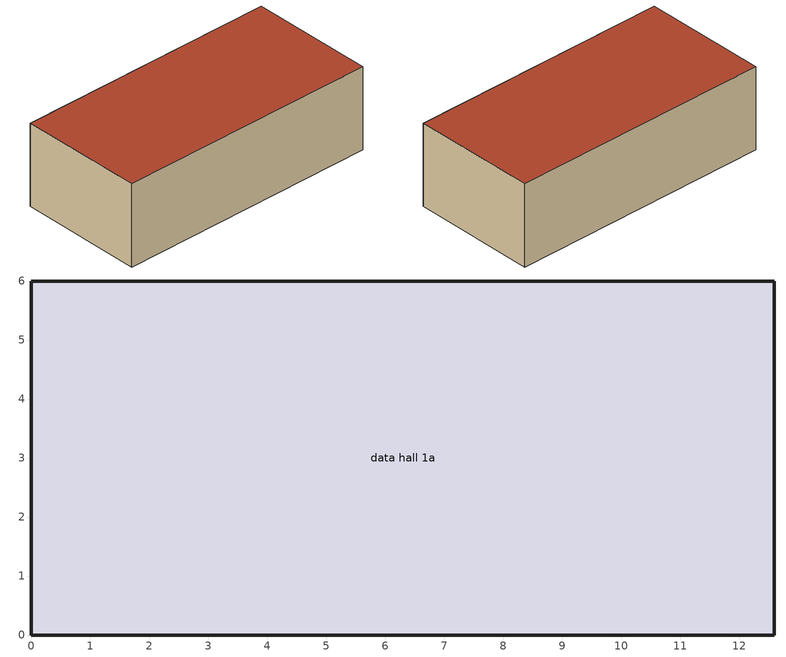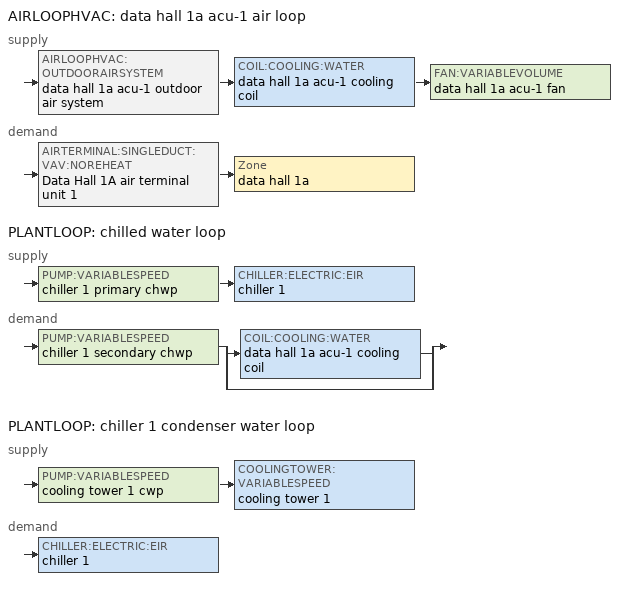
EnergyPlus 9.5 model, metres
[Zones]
data hall 1a
 floor ground (FLOOR): 12.6,6 12.6,0 0,0 0,6 z0
 wall outside (ext-walls): 0,0 12.6,0 12.6,6 0,6 0,0 z0:4
 roof outside (Roof): 0,0 12.6,0 12.6,6 0,6 z4
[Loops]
AIRLOOPHVAC 'data hall 1a acu-1 air loop'
 supply: AIRLOOPHVAC:OUTDOORAIRSYSTEM 'data hall 1a acu-1 outdoor air system' > COIL:COOLING:WATER 'data hall 1a acu-1 cooling coil' > FAN:VARIABLEVOLUME 'data hall 1a acu-1 fan'
 demand: AIRTERMINAL:SINGLEDUCT:VAV:NOREHEAT 'Data Hall 1A air terminal unit 1' > Zone 'data hall 1a'
PLANTLOOP 'chilled water loop'
 supply: PUMP:VARIABLESPEED 'chiller 1 primary chwp' > CHILLER:ELECTRIC:EIR 'chiller 1'
 demand: PUMP:VARIABLESPEED 'chiller 1 secondary chwp' > split
  | COIL:COOLING:WATER 'data hall 1a acu-1 cooling coil'
  | bypass
PLANTLOOP 'chiller 1 condenser water loop'
 supply: PUMP:VARIABLESPEED 'cooling tower 1 cwp' > COOLINGTOWER:VARIABLESPEED 'cooling tower 1'
 demand: CHILLER:ELECTRIC:EIR 'chiller 1'
[Building]
Simple One Zone (Wireframe DXF): North Axis=0; Terrain=Suburbs; Loads Convergence Tolerance Value=0.04; Temperature Convergence Tolerance Value=0.004; Solar Distribution=MinimalShadowing; Maximum Number of Warmup Days=30; Minimum Number of Warmup Days=6
[Site:Location]
SINGAPORE: Latitude=1.37; Longitude=103.98; Time Zone=8; Elevation=16
[SizingPeriod:DesignDay] Day of Month=21; DryBulb Temperature Range Modifier Type=DefaultMultipliers; Barometric Pressure=101133; Rain Indicator=No; Snow Indicator=No; Daylight Saving Time Indicator=No
Name | Month | Day Type | Maximum DryBulb Temperature | Daily DryBulb Temperature Range | Humidity Condition Type | Wetbulb or DewPoint at Maximum DryBulb | Wind Speed | Wind Direction | Solar Model Indicator | ASHRAE Clear Sky Optical Depth for Beam Irradiance taub | ASHRAE Clear Sky Optical Depth for Diffuse Irradiance taud | Enthalpy at Maximum DryBulb | Sky Clearness
SINGAPORE Ann Clg .4% Condns DB=>MWB | 6 | SummerDesignDay | 33.2 | 5.5 | Wetbulb | 26.4 | 4.1 | 30 | ASHRAETau | 0.494 | 2.03
SINGAPORE Ann Clg .4% Condns DP=>MDB | 6 | SummerDesignDay | 29.5 | 5.5 | Dewpoint | 27 | 4.1 | 30 | ASHRAETau | 0.494 | 2.03
SINGAPORE Ann Clg .4% Condns Enth=>MDB | 6 | SummerDesignDay | 30.9 | 5.5 | Enthalpy |  | 4.1 | 30 | ASHRAETau | 0.494 | 2.03 | 88500
SINGAPORE Ann Clg .4% Condns WB=>MDB | 6 | SummerDesignDay | 30.7 | 5.5 | Wetbulb | 27.7 | 4.1 | 30 | ASHRAETau | 0.494 | 2.03
SINGAPORE Ann Htg 99.6% Condns DB | 12 | WinterDesignDay | 23 | 0 | Wetbulb | 23 | 2 | 320 | ASHRAEClearSky |  |  |  | 0
SINGAPORE Ann Htg Wind 99.6% Condns WS=>MCDB | 12 | WinterDesignDay | 28 | 0 | Wetbulb | 28 | 8.3 | 320 | ASHRAEClearSky |  |  |  | 0
SINGAPORE Ann Hum_n 99.6% Condns DP=>MCDB | 12 | WinterDesignDay | 28.4 | 0 | Dewpoint | 20.9 | 2 | 320 | ASHRAEClearSky |  |  |  | 0
[Site:GroundTemperature:BuildingSurface]
20.03, 20.03, 20.13, 20.3, 20.43, 20.52, 20.62, 20.77, 20.78, 20.55, 20.44, 20.2
[Site:GroundTemperature:Shallow]
20.03, 20.03, 20.13, 20.3, 20.43, 20.52, 20.62, 20.77, 20.78, 20.55, 20.44, 20.2
[Site:GroundTemperature:Deep]
16.1, 16.1, 16.1, 16.1, 16.1, 16.1, 16.1, 16.1, 16.1, 16.1, 16.1, 16.1
[MATERIAL] Thermal Absorptance=0.9; Solar Absorptance=0.9
Name | Roughness | Thickness | Conductivity | Density | Specific Heat | Visible Absorptance
1/2IN Gypsum | Smooth | 0.0127 | 0.16 | 800 | 1090 | 0.7
C19 - 2 IN LIGHT WEIGHT CONCRETE | MediumRough | 0.0508 | 0.129891 | 480.5539 | 836.8 | 0.7
E1 - 3 / 4 IN PLASTER OR GYP BOARD | Smooth | 0.01905 | 0.7264 | 800 | 1090 | 0.7
C6 - 8 IN CLAY TILE | MediumRough | 0.2032 | 0.7264 | 1120 | 837 | 0.7
8IN Concrete HW | MediumRough | 0.2032 | 1.729599 | 2242.99 | 836.99 | 0.65
[CONSTRUCTION]
ext-walls: 1/2IN Gypsum, C19 - 2 IN LIGHT WEIGHT CONCRETE, E1 - 3 / 4 IN PLASTER OR GYP BOARD, C6 - 8 IN CLAY TILE
FLOOR: 8IN Concrete HW
ROOF: 1/2IN Gypsum
[ZONE]
data hall 1a: Type=1; Multiplier=1; Ceiling Height=autocalculate; Volume=autocalculate; Floor Area=autocalculate
[ELECTRICEQUIPMENT:ITE:AIRCOOLED]
data hall 1a ite-1: Zone=Data Hall 1A; Air Flow Calculation Method=FlowFromSystem; Design Power Input Calculation Method=Watts/Unit; Watts per Unit=1000; Number of Units=150; Watts per Zone Floor Area=0; Design Power Input Schedule=Data Hall 1A ite-1 operation schedule; CPU Loading Schedule=Data Hall 1A ite-1 cpu schedule; CPU Power Input Function of Loading and Air Temperature Curve=data hall 1a ite-1 cpu power input function of loading and supply Temperature curve; Design Fan Power Input Fraction=0.4; Design Fan Air Flow Rate per Power Input=0.0001; Air Flow Function of Loading and Air Temperature Curve=data hall 1a ite-1 air flow function of loading and air temperature curve; Fan Power Input Function of Flow Curve=data hall 1a ite-1 fan power input function of flow curve; Design Entering Air Temperature=18; Environmental Class=A1; Air Inlet Connection Type=AdjustedSupply; Design Recirculation Fraction=0.1; Recirculation Function of Loading and Supply Temperature Curve=data hall 1a ite-1 recirculation function of loading and supply temperature curve; Design Electric Power Supply Efficiency=0.85; Electric Power Supply Efficiency Function of Part Load Ratio Curve=data hall 1a ite-1 electric power supply efficiency function of part load ratio curve; Fraction of Electric Power Supply Losses to Zone=1; CPU EndUse Subcategory=ITE-CPU; Fan EndUse Subcategory=ITE-Fans; Electric Power Supply EndUse Subcategory=ITE-UPS
[DESIGNSPECIFICATION:OUTDOORAIR]
SZ DSOA Data Hall 1A: Outdoor Air Method=flow/person; Outdoor Air Flow per Person=0.0125; Outdoor Air Flow per Zone Floor Area=0; Outdoor Air Flow per Zone=0; Outdoor Air Flow Air Changes per Hour=0
[SIZING:ZONE]
Data Hall 1A: Zone Cooling Design Supply Air Temperature Input Method=SupplyAirTemperature; Zone Cooling Design Supply Air Temperature=22; Zone Cooling Design Supply Air Temperature Difference=10; Zone Heating Design Supply Air Temperature Input Method=SupplyAirTemperature; Zone Heating Design Supply Air Temperature=40; Zone Heating Design Supply Air Temperature Difference=30; Zone Cooling Design Supply Air Humidity Ratio=0.0075; Zone Heating Design Supply Air Humidity Ratio=0.004; Design Specification Outdoor Air Object=SZ DSOA Data Hall 1A; Zone Heating Sizing Factor=1.25; Zone Cooling Sizing Factor=1.15; Cooling Design Air Flow Method=DesignDay; Cooling Design Air Flow Rate=0; Cooling Minimum Air Flow per Zone Floor Area=0.000762; Cooling Minimum Air Flow=0; Cooling Minimum Air Flow Fraction=0; Heating Design Air Flow Method=DesignDay; Heating Design Air Flow Rate=0; Heating Maximum Air Flow per Zone Floor Area=0.002032; Heating Maximum Air Flow=0.141576; Heating Maximum Air Flow Fraction=0.3; Account for Dedicated Outdoor Air System=No; Dedicated Outdoor Air System Control Strategy=NeutralSupplyAir; Dedicated Outdoor Air Low Setpoint Temperature for Design=autosize; Dedicated Outdoor Air High Setpoint Temperature for Design=autosize
[SIZING:SYSTEM]
data hall 1a acu-1 air loop: Type of Load to Size On=Sensible; Design Outdoor Air Flow Rate=autosize; Central Heating Maximum System Air Flow Ratio=0.4; Preheat Design Temperature=7; Preheat Design Humidity Ratio=0.0085; Precool Design Temperature=11; Precool Design Humidity Ratio=0.0085; Central Cooling Design Supply Air Temperature=22; Central Heating Design Supply Air Temperature=25; Type of Zone Sum to Use=NonCoincident; 100 Outdoor Air in Cooling=Yes; 100 Outdoor Air in Heating=No; Central Cooling Design Supply Air Humidity Ratio=0.0085; Central Heating Design Supply Air Humidity Ratio=0.0085; Cooling Supply Air Flow Rate Method=DesignDay; Heating Supply Air Flow Rate Method=DesignDay
[SIZING:PLANT] Sizing Option=NonCoincident; Zone Timesteps in Averaging Window=1; Coincident Sizing Factor Mode=None
Name | Loop Type | Design Loop Exit Temperature | Loop Design Temperature Difference
chilled water loop | Cooling | 16 | 8
chiller 1 condenser water loop | Condenser | 29 | 5.5
[ZONECONTROL:THERMOSTAT]
Data Hall 1A room temperature control: Zone or ZoneList=Data Hall 1A; Control Type Schedule=Data Hall 1A control type schedule; Control 1=Data Hall 1A thermostat; Temperature Difference Between Cutout And Setpoint=0
[THERMOSTATSETPOINT:DUALSETPOINT]
Data Hall 1A thermostat: Heating Setpoint Temperature Schedule=Data Hall 1A heating setpoint schedule; Cooling Setpoint Temperature Schedule=Data Hall 1A cooling setpoint schedule
[AIRTERMINAL:SINGLEDUCT:VAV:NOREHEAT]
Data Hall 1A air terminal unit 1: Availability Schedule=ALWAYS ON; Maximum Air Flow Rate=autosize; Zone Minimum Air Flow Input Method=Constant; Constant Minimum Air Flow Fraction=0; Fixed Minimum Air Flow Rate=autosize
[Zone equipment]
Data Hall 1A: Data Hall 1A air terminal unit 1
[FAN:VARIABLEVOLUME]
data hall 1a acu-1 fan: Availability Schedule=ALWAYS ON; Fan Total Efficiency=0.524602; Pressure Rise=450; Maximum Flow Rate=11.625; Fan Power Minimum Flow Rate Input Method=Fraction; Fan Power Minimum Flow Fraction=0; Motor Efficiency=0.86; Motor In Airstream Fraction=1; Fan Power Coefficient 1=4.42134e-16; Fan Power Coefficient 2=1.52381; Fan Power Coefficient 3=-0.52381; Fan Power Coefficient 4=0; Fan Power Coefficient 5=0; EndUse Subcategory=General
[COIL:COOLING:WATER]
data hall 1a acu-1 cooling coil: Availability Schedule=ALWAYS ON; Design Water Flow Rate=0.0040277; Design Air Flow Rate=11.625; Design Inlet Water Temperature=16; Design Inlet Air Temperature=35; Design Outlet Air Temperature=25; Design Inlet Air Humidity Ratio=autosize; Design Outlet Air Humidity Ratio=autosize; Type of Analysis=SimpleAnalysis; Heat Exchanger Configuration=CounterFlow; Design Water Temperature Difference=8
[CONTROLLER:WATERCOIL]
data hall 1a acu-1 controller: Control Variable=Temperature; Action=REVERSE; Actuator Variable=FLOW; Controller Convergence Tolerance=autosize; Maximum Actuated Flow=autosize; Minimum Actuated Flow=0
[CONTROLLER:OUTDOORAIR]
data hall 1a acu-1 outdoor air system controller: Minimum Outdoor Air Flow Rate=autosize; Maximum Outdoor Air Flow Rate=autosize; Economizer Control Type=NoEconomizer; Economizer Control Action Type=ModulateFlow; Economizer Maximum Limit DryBulb Temperature=23; Economizer Maximum Limit Dewpoint Temperature=13.5; Economizer Minimum Limit DryBulb Temperature=-30; Lockout Type=NoLockout; Minimum Limit Type=FixedMinimum; Minimum Outdoor Air Schedule=OAFractionSched; High Humidity Control=No; High Humidity Outdoor Air Flow Ratio=1; Control High Indoor Humidity Based on Outdoor Humidity Ratio=Yes; Heat Recovery Bypass Control Type=BypassWhenWithinEconomizerLimits
[AIRLOOPHVAC]
data hall 1a acu-1 air loop: Design Supply Air Flow Rate=autosize; Design Return Air Flow Fraction of Supply Air Flow=1
[PUMP:VARIABLESPEED] Fraction of Motor Inefficiencies to Fluid Stream=0; Coefficient 1 of the Part Load Performance Curve=0; Coefficient 2 of the Part Load Performance Curve=1; Coefficient 3 of the Part Load Performance Curve=0; Coefficient 4 of the Part Load Performance Curve=0; Design Minimum Flow Rate=autosize; Pump Control Type=Intermittent; Skin Loss Radiative Fraction=0.5; Design Power Sizing Method=PowerPerFlowPerPressure; Design Electric Power per Unit Flow Rate=348701.1; Design Shaft Power per Unit Flow Rate per Unit Head=1.28205; Design Minimum Flow Rate Fraction=0; EndUse Subcategory=General
Name | Design Maximum Flow Rate | Design Power Consumption | Motor Efficiency | Impeller Diameter
chiller 1 primary chwp; chiller 1 secondary chwp | 0.1 | 25000 | 0.86 | 0.343
cooling tower 1 cwp | 0.04 | 10652 | 0.87 | 0.341
[CHILLER:ELECTRIC:EIR]
chiller 1: Reference Capacity=750000; Reference COP=5; Reference Leaving Chilled Water Temperature=16; Reference Entering Condenser Fluid Temperature=29.5; Reference Chilled Water Flow Rate=0.01; Reference Condenser Fluid Flow Rate=0.04; Cooling Capacity Function of Temperature Curve=chiller 1 cooling capacity function of temperature curve; Electric Input to Cooling Output Ratio Function of Temperature Curve=chiller 1 electric input to cooling output ratio function of temperature curve; Electric Input to Cooling Output Ratio Function of Part Load Ratio Curve=chiller 1 electric input to cooling output ratio function of part load ratio curve; Minimum Part Load Ratio=0; Maximum Part Load Ratio=1; Optimum Part Load Ratio=1; Minimum Unloading Ratio=0; Condenser Type=WaterCooled; Condenser Fan Power Ratio=0; Fraction of Compressor Electric Consumption Rejected by Condenser=1; Leaving Chilled Water Lower Temperature Limit=5; Chiller Flow Mode=NotModulated; Design Heat Recovery Water Flow Rate=0; Sizing Factor=1; EndUse Subcategory=General
[COOLINGTOWER:VARIABLESPEED]
cooling tower 1: Model Type=YorkCalcUserDefined; Model Coefficient=YorkCalc Default Tower Model; Design Inlet Air WetBulb Temperature=26.6; Design Approach Temperature=2.8; Design Range Temperature=5.5; Design Water Flow Rate=0.221; Design Air Flow Rate=100; Design Fan Power=37000; Fan Power Ratio Function of Air Flow Rate Ratio Curve=cooling tower 1 fan power ratio function of air flow rate ratio curve; Minimum Air Flow Rate Ratio=0.25; Fraction of Tower Capacity in Free Convection Regime=0; Basin Heater Capacity=0; Basin Heater Setpoint Temperature=2; Evaporation Loss Mode=LossFactor; Evaporation Loss Factor=0.2; Drift Loss Percent=0.008; Blowdown Calculation Mode=ConcentrationRatio; Blowdown Concentration Ratio=3; Number of Cells=2; Cell Control=MinimalCell; Cell Minimum Water Flow Rate Fraction=0.33; Cell Maximum Water Flow Rate Fraction=1; Sizing Factor=1; EndUse Subcategory=General
[CoolingTowerPerformance:YorkCalc]
YorkCalc Default Tower Model: Minimum Inlet Air WetBulb Temperature=-34.4; Maximum Inlet Air WetBulb Temperature=26.6667; Minimum Range Temperature=1.1111; Maximum Range Temperature=22.2222; Minimum Approach Temperature=1.1111; Maximum Approach Temperature=40; Minimum Water Flow Rate Ratio=0.5; Maximum Water Flow Rate Ratio=4; Maximum Liquid to Gas Ratio=8; Coefficient 1=-0.359741; Coefficient 2=-0.0550536; Coefficient 3=0.00238504; Coefficient 4=0.173927; Coefficient 5=-0.0248474; Coefficient 6=0.000484302; Coefficient 7=-0.00558985; Coefficient 8=0.000577008; Coefficient 9=-1.34243e-05; Coefficient 10=2.84766; Coefficient 11=-0.121765; Coefficient 12=0.00145992; Coefficient 13=1.68043; Coefficient 14=-0.0166921; Coefficient 15=-0.000719053; Coefficient 16=-0.0254852; Coefficient 17=4.87492e-05; Coefficient 18=2.71923e-05; Coefficient 19=-0.0653766; Coefficient 20=-0.00227817; Coefficient 21=0.000250025; Coefficient 22=-0.0910565; Coefficient 23=0.00318176; Coefficient 24=3.86218e-05; Coefficient 25=-0.00342854; Coefficient 26=8.5659e-06; Coefficient 27=-1.51682e-06
[PLANTLOOP] Fluid Type=Water; Maximum Loop Temperature=100; Minimum Loop Temperature=5; Maximum Loop Flow Rate=autosize; Minimum Loop Flow Rate=0; Plant Loop Volume=Autocalculate; Plant Loop Demand Calculation Scheme=SingleSetpoint; Pressure Simulation Type=None; Loop Circulation Time=0
Name | Plant Equipment Operation Scheme | Load Distribution Scheme | Common Pipe Simulation
chilled water loop | chilled water loop operation scheme | SequentialUniformPLR | CommonPipe
chiller 1 condenser water loop | chiller 1 condenser water loop operation scheme | SequentialLoad | None
[PLANTEQUIPMENTLIST]
chilled water loop equipment list: chiller 1
chiller 1 condenser water loop equipment list: cooling tower 1
[PLANTEQUIPMENTOPERATION:COOLINGLOAD] Load Range 1 Lower Limit=0; Load Range 1 Upper Limit=1000000000
Name | Range 1 Equipment List
chilled water loop cooling operation scheme | chilled water loop equipment list
chiller 1 condenser water loop cooling operation scheme | chiller 1 condenser water loop equipment list
[PLANTEQUIPMENTOPERATIONSCHEMES] Control Scheme 1 Schedule=ALWAYS ON
Name | Control Scheme 1
chilled water loop operation scheme | chilled water loop cooling operation scheme
chiller 1 condenser water loop operation scheme | chiller 1 condenser water loop cooling operation scheme
[EnergyManagementSystem:Sensor] OutputVariable or OutputMeter Index Key=Whole Building
Name | OutputVariable or OutputMeter
IT_Equip_Power | Facility Total Building Electricity Demand Rate
Whole_Building_Power | Facility Total Electricity Demand Rate
Total_Purchased_Electricity | Facility Total Purchased Electricity Rate
Whole_HVAC_Power | Facility Total HVAC Electricity Demand Rate
[EnergyManagementSystem:ProgramCallingManager]
Calculate Power Utilization Effectiveness: EndOfZoneTimestepBeforeZoneReporting; CalculatePUE
[EnergyManagementSystem:Program]
CalculatePUE: IF IT_Equip_power > 0.0; set PUE_Value = whole_building_power / IT_Equip_power; ELSE; set PUE_Value = 0.0; ENDIF
CalculateCarbon: set Carbon_Emissions = 0.4 * Total_Purchased_Electricity / 1000 / 12
[EnergyManagementSystem:GlobalVariable]
PUE_Value
Carbon_Emissions
[EnergyManagementSystem:OutputVariable] Type of Data in Variable=Averaged; Update Frequency=SystemTimeStep
Name | EMS Variable | Units
Power Utilization Effectiveness | PUE_Value
Carbon Emissions | Carbon_Emissions | Tons
[AVAILABILITYMANAGER:SCHEDULED] Schedule=ALWAYS ON
data hall 1a acu-1 outdoor air system availability manager; data hall 1a acu-1 air loop availability manager
[SETPOINTMANAGER:SCHEDULED] Control Variable=Temperature
Name | Schedule | Setpoint Node or NodeList
data hall 1a acu-1 air loop supply air temperature setpoint manager | data hall 1a acu-1 air loop supply air temperature schedule | data hall 1a acu-1 air loop supply outlet node
chilled water loop exit temperature setpoint manager | chilled water loop exit temperature setpoint schedule | chilled water loop supply outlet node
chiller 1 condenser water loop exit temperature setpoint manager | chiller 1 condenser water loop exit temperature setpoint schedule | chiller 1 condenser water loop supply outlet node
[SETPOINTMANAGER:MIXEDAIR]
data hall 1a acu-1 outdoor air system mixed air manager: Control Variable=Temperature; Setpoint Node or NodeList=data hall 1a acu-1 outdoor air system mixed air node
[Schedule:Compact]
OAFractionSched: Through: 12/31, For: AllDays, Until: 7:00, 0, Until: 18:00, 0, Until: 24:00, 0
ALWAYS ON: Through: 12/31, For: AllDays, Until: 24:00, 1
[SCHEDULE:CONSTANT]
Name | Hourly Value
data hall 1a acu-1 air loop supply air temperature schedule | 25
Data Hall 1A ite-1 operation schedule; Data Hall 1A ite-1 cpu schedule | 1
Data Hall 1A heating setpoint schedule | 15
Data Hall 1A cooling setpoint schedule | 35
Data Hall 1A control type schedule | 4
chilled water loop exit temperature setpoint schedule | 16
chiller 1 condenser water loop exit temperature setpoint schedule | 29
[CURVE:QUADRATIC] Coefficient3 x2=0; Minimum Value of x=0; Input Unit Type for X=Dimensionless; Output Unit Type=Dimensionless
Name | Coefficient1 Constant | Coefficient2 x | Maximum Value of x
data hall 1a ite-1 fan power input function of flow curve | 0 | 1 | 99
data hall 1a ite-1 electric power supply efficiency function of part load ratio curve | 1 | 0 | 99
chiller 1 electric input to cooling output ratio function of part load ratio curve | 0 | 1 | 1
[CURVE:CUBIC]
cooling tower 1 fan power ratio function of air flow rate ratio curve: Coefficient1 Constant=-0.00931516; Coefficient2 x=0.0512334; Coefficient3 x2=-0.0838365; Coefficient4 x3=1.04192; Minimum Value of x=0; Maximum Value of x=1; Input Unit Type for X=Dimensionless; Output Unit Type=Dimensionless
[CURVE:BIQUADRATIC] Minimum Value of x=0; Input Unit Type for X=Dimensionless; Input Unit Type for Y=Dimensionless; Output Unit Type=Dimensionless
Name | Coefficient1 Constant | Coefficient2 x | Coefficient3 x2 | Coefficient4 y | Coefficient5 y2 | Coefficient6 xy | Maximum Value of x | Minimum Value of y | Maximum Value of y
data hall 1a ite-1 cpu power input function of loading and supply Temperature curve; data hall 1a ite-1 air flow function of loading and air temperature curve | 0 | 1 | 0 | 0 | 0 | 0 | 1.5 | -10 | 99
data hall 1a ite-1 recirculation function of loading and supply temperature curve | 1 | 0 | 0 | 0 | 0 | 0 | 1.5 | -10 | 99
chiller 1 cooling capacity function of temperature curve | 1 | 0 | 0 | 0 | 0 | 0 | 100 | 0 | 100
chiller 1 electric input to cooling output ratio function of temperature curve | 3.634 | -0.43 | 0.0166667 | 0.015 | 0.001 | -0.00333333 | 100 | 0 | 100
